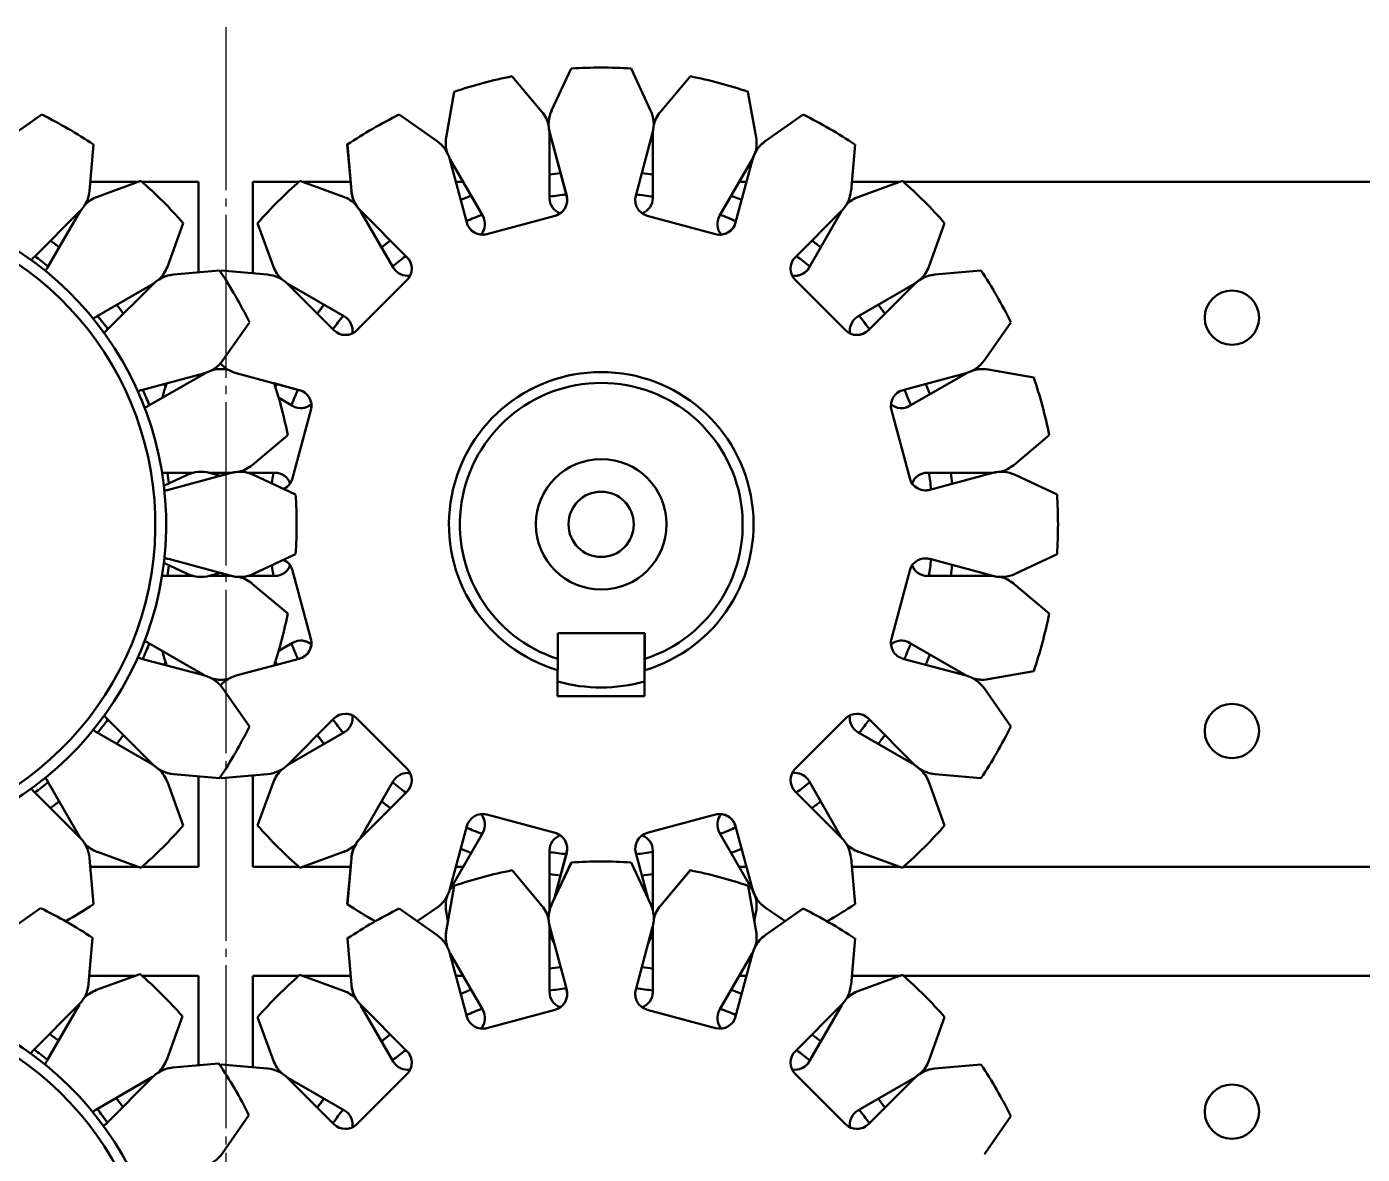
# Model space of a CAD drawing. Header units: millimetres. Extents: x 4915 to 15267, y 4787 to 10268.
# Drawn here: x 6259.4 to 6382.2, y 8769.9 to 8873.5 of the extents above; entities that cross this region are included whole.
import ezdxf

# ---------------------------------------------------------------- set-up
doc = ezdxf.new("R2010")
doc.units = ezdxf.units.MM
doc.linetypes.add('JIS_08_15', pattern=[17.25, 15, -0.75, 0.75, -0.75])
doc.layers.add('中心線', color=4, linetype='JIS_08_15', lineweight=25)
doc.layers.add('外形線', color=7, linetype='Continuous', lineweight=50)

msp = doc.modelspace()

# ---------------------------------------------------------------- linework, layer by layer
at = {"layer": '中心線'}
msp.add_line((6277.74, 9908.5), (6277.74, 8443.88), dxfattribs=at)
at = {"layer": '外形線'}
for p, q in [((6306.8, 8865.7), (6304.06, 8868.97)), ((6309.5, 8869.69), (6307.7, 8865.82)), ((6307.7, 8865.82), (6309.5, 8869.69)), ((6316.8, 8865.82), (6315, 8869.69)), ((6317.7, 8865.7), (6320.44, 8868.97)), ((6320.44, 8868.97), (6317.7, 8865.7)), ((6298.01, 8863.35), (6298.75, 8867.55)), ((6298.75, 8867.55), (6298.01, 8863.35)), ((6326.49, 8863.35), (6325.75, 8867.55)), ((6260.83, 8865.45), (6257.33, 8863)), ((6257.33, 8863), (6260.82, 8865.45)), ((6297.17, 8863), (6293.68, 8865.45)), ((6330.83, 8865.45), (6327.33, 8863)), ((6327.33, 8863), (6330.82, 8865.45)), ((6265.22, 8858.45), (6265.59, 8862.7)), ((6289.29, 8858.45), (6288.91, 8862.7)), ((6288.92, 8862.7), (6289.29, 8858.45)), ((6307.5, 8857.78), (6307.5, 8863.78)), ((6307.52, 8863.78), (6309.08, 8857.98)), ((6309.07, 8857.98), (6307.52, 8863.78)), ((6315.43, 8857.98), (6316.98, 8863.78)), ((6317, 8857.78), (6317, 8863.78)), ((6317, 8863.78), (6317, 8857.78)), ((6335.22, 8858.45), (6335.59, 8862.7)), ((6299.9, 8855.52), (6298.35, 8861.32)), ((6301.36, 8856.13), (6298.36, 8861.33)), ((6298.36, 8861.33), (6301.36, 8856.13)), ((6323.14, 8856.13), (6326.14, 8861.33)), ((6324.6, 8855.52), (6326.16, 8861.32)), ((6326.16, 8861.32), (6324.6, 8855.52)), ((6265.29, 8859.28), (6269.72, 8859.28)), ((6265.94, 8857.9), (6269.94, 8859.35)), ((6269.94, 8859.35), (6265.94, 8857.9)), ((6270.03, 8859.28), (6275.24, 8859.28)), ((6275.24, 8859.28), (6275.24, 8850.94)), ((6280.24, 8859.28), (6284.47, 8859.28)), ((6280.24, 8850.86), (6280.24, 8859.28)), ((6280.24, 8859.28), (6280.24, 8850.86)), ((6288.57, 8857.9), (6284.56, 8859.35)), ((6284.78, 8859.28), (6289.21, 8859.28)), ((6298.89, 8859.28), (6299.55, 8859.28)), ((6324.95, 8859.28), (6325.61, 8859.28)), ((6335.29, 8859.28), (6339.72, 8859.28)), ((6335.94, 8857.9), (6339.94, 8859.35)), ((6339.94, 8859.35), (6335.94, 8857.9)), ((6340.03, 8859.28), (6420.24, 8859.28)), ((6260.11, 8852.35), (6264.35, 8856.59)), ((6261.36, 8851.38), (6264.36, 8856.58)), ((6264.36, 8856.58), (6261.36, 8851.38)), ((6293.14, 8851.38), (6290.14, 8856.58)), ((6294.4, 8852.35), (6290.15, 8856.59)), ((6290.15, 8856.59), (6294.4, 8852.35)), ((6330.11, 8852.35), (6334.35, 8856.59)), ((6331.36, 8851.38), (6334.36, 8856.58)), ((6334.36, 8856.58), (6331.36, 8851.38)), ((6272.37, 8851.46), (6273.83, 8855.47)), ((6282.13, 8851.46), (6280.67, 8855.47)), ((6280.67, 8855.47), (6282.13, 8851.46)), ((6308.01, 8856.15), (6301.74, 8854.46)), ((6308.01, 8856.15), (6301.74, 8854.46)), ((6322.77, 8854.46), (6316.49, 8856.15)), ((6342.37, 8851.46), (6343.83, 8855.47)), ((6277.17, 8851.11), (6272.93, 8850.74)), ((6272.93, 8850.74), (6277.17, 8851.11)), ((6281.58, 8850.74), (6277.33, 8851.11)), ((6347.17, 8851.11), (6342.93, 8850.74)), ((6342.93, 8850.74), (6347.17, 8851.11)), ((6265.86, 8846.89), (6271.05, 8849.89)), ((6266.82, 8845.63), (6271.07, 8849.87)), ((6271.07, 8849.87), (6266.82, 8845.63)), ((6287.68, 8845.63), (6283.44, 8849.87)), ((6288.64, 8846.89), (6283.45, 8849.89)), ((6283.45, 8849.89), (6288.64, 8846.89)), ((6294.4, 8850.23), (6289.8, 8845.63)), ((6294.4, 8850.23), (6289.8, 8845.63)), ((6334.7, 8845.63), (6330.11, 8850.23)), ((6335.86, 8846.89), (6341.05, 8849.89)), ((6336.82, 8845.63), (6341.07, 8849.87)), ((6341.07, 8849.87), (6336.82, 8845.63)), ((6277.48, 8842.86), (6279.92, 8846.35)), ((6347.48, 8842.86), (6349.92, 8846.35)), ((6276.54, 8842), (6276.68, 8842.02)), ((6276.68, 8842.02), (6276.54, 8841.99)), ((6277.96, 8841.99), (6277.82, 8842.02)), ((6352.02, 8841.28), (6347.82, 8842.02)), ((6270, 8840.13), (6275.8, 8841.68)), ((6275.8, 8841.66), (6270.61, 8838.66)), ((6278.71, 8841.68), (6284.5, 8840.13)), ((6284.5, 8840.13), (6282.2, 8840.75)), ((6340, 8840.13), (6345.8, 8841.68)), ((6340.61, 8838.66), (6345.8, 8841.66)), ((6345.8, 8841.66), (6340.61, 8838.66)), ((6270.61, 8838.66), (6271.89, 8839.41)), ((6283.89, 8838.66), (6282.61, 8839.41)), ((6285.56, 8838.29), (6283.88, 8832.01)), ((6285.56, 8838.29), (6283.88, 8832.01)), ((6340.62, 8832.01), (6338.94, 8838.29)), ((6280.18, 8833.23), (6283.44, 8835.97)), ((6350.18, 8833.23), (6353.44, 8835.97)), ((6272.05, 8831.32), (6274.2, 8832.33)), ((6274.2, 8832.33), (6272.05, 8831.32)), ((6272.25, 8832.53), (6274.78, 8832.53)), ((6278.25, 8832.51), (6272.46, 8830.95)), ((6276.17, 8832.53), (6278.25, 8832.53)), ((6277.25, 8832.24), (6276.25, 8832.51)), ((6277.25, 8832.24), (6278.25, 8832.51)), ((6279.73, 8832.53), (6282.25, 8832.53)), ((6284.16, 8830.53), (6280.3, 8832.33)), ((6342.25, 8832.53), (6348.25, 8832.53)), ((6342.46, 8830.95), (6348.25, 8832.51)), ((6348.25, 8832.51), (6342.46, 8830.95)), ((6354.16, 8830.53), (6350.3, 8832.33)), ((6272.46, 8824.6), (6278.25, 8823.05)), ((6280.3, 8823.23), (6284.16, 8825.03)), ((6348.25, 8823.05), (6342.46, 8824.6)), ((6342.46, 8824.6), (6348.25, 8823.05)), ((6350.3, 8823.23), (6354.16, 8825.03)), ((6272.05, 8824.23), (6274.2, 8823.23)), ((6274.2, 8823.23), (6272.05, 8824.23)), ((6276.25, 8823.05), (6277.25, 8823.32)), ((6278.25, 8823.05), (6277.25, 8823.32)), ((6283.88, 8823.54), (6285.56, 8817.26)), ((6283.88, 8823.54), (6285.56, 8817.26)), ((6338.94, 8817.26), (6340.62, 8823.54)), ((6274.78, 8823.03), (6272.25, 8823.03)), ((6278.25, 8823.03), (6276.17, 8823.03)), ((6282.25, 8823.03), (6279.73, 8823.03)), ((6283.44, 8819.58), (6280.18, 8822.32)), ((6348.25, 8823.03), (6342.25, 8823.03)), ((6353.44, 8819.58), (6350.18, 8822.32)), ((6308.26, 8817.78), (6316.26, 8817.78)), ((6308.26, 8815.41), (6308.26, 8817.78)), ((6316.25, 8814.36), (6316.25, 8817.78)), ((6316.26, 8817.78), (6316.26, 8815.41)), ((6271.89, 8816.15), (6270.61, 8816.89)), ((6270.61, 8816.89), (6275.8, 8813.89)), ((6282.61, 8816.15), (6283.89, 8816.89)), ((6345.8, 8813.89), (6340.61, 8816.89)), ((6340.61, 8816.89), (6345.8, 8813.89)), ((6275.8, 8813.87), (6270, 8815.42)), ((6284.5, 8815.42), (6278.71, 8813.87)), ((6282.2, 8814.81), (6284.5, 8815.42)), ((6345.8, 8813.87), (6340, 8815.42)), ((6276.68, 8813.53), (6276.54, 8813.56)), ((6276.54, 8813.56), (6276.68, 8813.53)), ((6277.82, 8813.53), (6277.96, 8813.56)), ((6308.25, 8811.98), (6308.25, 8814.36)), ((6316.25, 8811.98), (6316.25, 8814.36)), ((6316.25, 8814.36), (6316.25, 8811.98)), ((6347.82, 8813.53), (6352.02, 8814.27)), ((6279.92, 8809.2), (6277.48, 8812.69)), ((6349.92, 8809.2), (6347.48, 8812.69)), ((6316.25, 8811.98), (6308.25, 8811.98)), ((6271.07, 8805.68), (6266.82, 8809.92)), ((6266.82, 8809.92), (6271.07, 8805.68)), ((6283.44, 8805.68), (6287.68, 8809.92)), ((6289.8, 8809.92), (6294.4, 8805.33)), ((6289.8, 8809.92), (6294.4, 8805.33)), ((6330.11, 8805.33), (6334.7, 8809.92)), ((6341.07, 8805.68), (6336.82, 8809.92)), ((6336.82, 8809.92), (6341.07, 8805.68)), ((6271.05, 8805.66), (6265.86, 8808.66)), ((6283.45, 8805.66), (6288.64, 8808.66)), ((6288.64, 8808.66), (6283.45, 8805.66)), ((6341.05, 8805.66), (6335.86, 8808.66)), ((6264.36, 8798.97), (6261.36, 8804.17)), ((6261.36, 8804.17), (6264.36, 8798.97)), ((6273.83, 8800.09), (6272.37, 8804.09)), ((6277.17, 8804.44), (6272.93, 8804.81)), ((6272.93, 8804.81), (6277.17, 8804.44)), ((6275.24, 8804.61), (6275.24, 8796.28)), ((6277.33, 8804.44), (6281.58, 8804.81)), ((6280.24, 8796.28), (6280.24, 8804.69)), ((6280.24, 8804.69), (6280.24, 8796.28)), ((6280.67, 8800.09), (6282.13, 8804.09)), ((6282.13, 8804.09), (6280.67, 8800.09)), ((6290.14, 8798.97), (6293.14, 8804.17)), ((6334.36, 8798.97), (6331.36, 8804.17)), ((6331.36, 8804.17), (6334.36, 8798.97)), ((6343.83, 8800.09), (6342.37, 8804.09)), ((6347.17, 8804.44), (6342.93, 8804.81)), ((6342.93, 8804.81), (6347.17, 8804.44)), ((6264.35, 8798.96), (6260.11, 8803.2)), ((6290.15, 8798.96), (6294.4, 8803.2)), ((6294.4, 8803.2), (6290.15, 8798.96)), ((6334.35, 8798.96), (6330.11, 8803.2)), ((6298.35, 8794.23), (6299.9, 8800.03)), ((6301.74, 8801.09), (6308.01, 8799.41)), ((6301.74, 8801.09), (6308.01, 8799.41)), ((6316.49, 8799.41), (6322.77, 8801.09)), ((6326.16, 8794.23), (6324.6, 8800.03)), ((6324.6, 8800.03), (6326.16, 8794.23)), ((6298.36, 8794.22), (6301.36, 8799.42)), ((6301.36, 8799.42), (6298.36, 8794.22)), ((6326.14, 8794.22), (6323.14, 8799.42)), ((6269.94, 8796.2), (6265.94, 8797.66)), ((6265.94, 8797.66), (6269.94, 8796.2)), ((6284.56, 8796.2), (6288.57, 8797.66)), ((6307.5, 8792.24), (6307.5, 8797.78)), ((6307.94, 8793.33), (6309.07, 8797.57)), ((6309.08, 8797.57), (6307.94, 8793.33)), ((6316.56, 8793.35), (6315.43, 8797.57)), ((6317, 8792.27), (6317, 8797.78)), ((6317, 8797.78), (6317, 8792.27)), ((6339.94, 8796.2), (6335.94, 8797.66)), ((6335.94, 8797.66), (6339.94, 8796.2)), ((6265.59, 8792.86), (6265.22, 8797.1)), ((6269.72, 8796.28), (6265.29, 8796.28)), ((6275.24, 8796.28), (6270.03, 8796.28)), ((6284.47, 8796.28), (6280.24, 8796.28)), ((6289.21, 8796.28), (6284.78, 8796.28)), ((6288.91, 8792.86), (6289.29, 8797.1)), ((6289.29, 8797.1), (6288.92, 8792.86)), ((6299.55, 8796.28), (6298.89, 8796.28)), ((6309.51, 8796.69), (6307.7, 8792.82)), ((6307.7, 8792.82), (6309.5, 8796.69)), ((6316.81, 8792.82), (6315, 8796.69)), ((6325.61, 8796.28), (6324.95, 8796.28)), ((6335.59, 8792.86), (6335.22, 8797.1)), ((6339.72, 8796.28), (6335.29, 8796.28)), ((6420.24, 8796.28), (6340.03, 8796.28)), ((6306.8, 8792.7), (6304.06, 8795.97)), ((6317.7, 8792.7), (6320.44, 8795.97)), ((6320.45, 8795.97), (6317.71, 8792.7)), ((6298.01, 8790.35), (6298.75, 8794.55)), ((6298.75, 8794.55), (6298.01, 8790.35)), ((6326.5, 8790.35), (6325.76, 8794.55)), ((6257.23, 8790.04), (6260.72, 8792.5)), ((6260.72, 8792.5), (6257.24, 8790.04)), ((6297.17, 8790), (6293.68, 8792.45)), ((6295.35, 8791.28), (6297.17, 8792.55)), ((6298.17, 8791.27), (6298.01, 8792.2)), ((6298.01, 8792.2), (6298.17, 8791.27)), ((6326.33, 8791.28), (6326.49, 8792.2)), ((6329.16, 8791.28), (6327.33, 8792.55)), ((6327.33, 8792.55), (6329.16, 8791.28)), ((6330.83, 8792.45), (6327.34, 8790)), ((6327.34, 8790), (6330.83, 8792.45)), ((6307.5, 8784.78), (6307.5, 8790.78)), ((6309.08, 8784.98), (6307.52, 8790.78)), ((6307.53, 8790.78), (6309.08, 8784.98)), ((6315.43, 8784.98), (6316.98, 8790.78)), ((6317, 8784.78), (6317, 8790.78)), ((6317, 8790.78), (6317, 8784.78)), ((6265.13, 8785.52), (6265.49, 8789.76)), ((6288.92, 8789.7), (6289.29, 8785.45)), ((6289.29, 8785.45), (6288.92, 8789.7)), ((6307.95, 8789.2), (6307.7, 8789.73)), ((6307.7, 8789.73), (6307.95, 8789.2)), ((6316.57, 8789.23), (6316.8, 8789.73)), ((6335.22, 8785.45), (6335.59, 8789.7)), ((6299.9, 8782.52), (6298.35, 8788.32)), ((6301.37, 8783.13), (6298.37, 8788.33)), ((6298.37, 8788.33), (6301.37, 8783.13)), ((6323.14, 8783.13), (6326.14, 8788.33)), ((6324.61, 8782.52), (6326.16, 8788.32)), ((6326.16, 8788.32), (6324.61, 8782.52)), ((6265.85, 8784.97), (6269.85, 8786.43)), ((6269.85, 8786.43), (6265.85, 8784.97)), ((6265.19, 8786.28), (6269.42, 8786.28)), ((6270.03, 8786.28), (6275.24, 8786.28)), ((6275.24, 8786.28), (6275.24, 8778.04)), ((6280.24, 8786.28), (6284.47, 8786.28)), ((6280.24, 8777.86), (6280.24, 8786.28)), ((6280.24, 8786.28), (6280.24, 8777.86)), ((6288.57, 8784.9), (6284.56, 8786.35)), ((6284.78, 8786.28), (6289.22, 8786.28)), ((6298.9, 8786.28), (6299.55, 8786.28)), ((6324.96, 8786.28), (6325.61, 8786.28)), ((6335.29, 8786.28), (6339.73, 8786.28)), ((6335.94, 8784.9), (6339.94, 8786.35)), ((6339.94, 8786.35), (6335.94, 8784.9)), ((6340.03, 8786.28), (6420.24, 8786.28)), ((6260.04, 8779.4), (6264.27, 8783.65)), ((6261.3, 8778.44), (6264.28, 8783.64)), ((6264.28, 8783.64), (6261.3, 8778.44)), ((6293.14, 8778.38), (6290.14, 8783.58)), ((6294.4, 8779.35), (6290.16, 8783.59)), ((6290.16, 8783.59), (6294.4, 8779.35)), ((6308.02, 8783.15), (6301.74, 8781.46)), ((6308.02, 8783.15), (6301.74, 8781.46)), ((6322.77, 8781.46), (6316.49, 8783.15)), ((6330.11, 8779.35), (6334.35, 8783.59)), ((6331.37, 8778.38), (6334.37, 8783.58)), ((6334.37, 8783.58), (6331.37, 8778.38)), ((6272.31, 8778.55), (6273.75, 8782.56)), ((6282.13, 8778.46), (6280.67, 8782.47)), ((6280.67, 8782.47), (6282.13, 8778.46)), ((6342.37, 8778.46), (6343.83, 8782.47)), ((6277.11, 8778.21), (6272.86, 8777.83)), ((6272.86, 8777.83), (6277.11, 8778.21)), ((6281.58, 8777.74), (6277.33, 8778.11)), ((6347.17, 8778.11), (6342.93, 8777.74)), ((6342.93, 8777.74), (6347.17, 8778.11)), ((6265.8, 8773.96), (6270.99, 8776.97)), ((6266.77, 8772.7), (6271, 8776.96)), ((6271.01, 8776.96), (6266.77, 8772.7)), ((6287.68, 8772.63), (6283.44, 8776.87)), ((6288.65, 8773.89), (6283.45, 8776.89)), ((6283.45, 8776.89), (6288.65, 8773.89)), ((6294.4, 8777.23), (6289.8, 8772.63)), ((6294.4, 8777.23), (6289.8, 8772.63)), ((6334.71, 8772.63), (6330.11, 8777.23)), ((6335.86, 8773.89), (6341.06, 8776.89)), ((6336.83, 8772.63), (6341.07, 8776.87)), ((6341.07, 8776.87), (6336.83, 8772.63)), ((6277.44, 8769.96), (6279.87, 8773.46)), ((6347.48, 8769.86), (6349.92, 8773.35))]:
    msp.add_line(p, q, dxfattribs=at).dxf.unprotected_set("ltscale", 0)
for points in [[(6308.26, 8814.36), (6308.26, 8814.4), (6308.26, 8814.45), (6308.26, 8814.49), (6308.26, 8814.54), (6308.26, 8814.58), (6308.26, 8814.63), (6308.26, 8814.67), (6308.26, 8814.71), (6308.26, 8814.76), (6308.26, 8814.8), (6308.26, 8814.85), (6308.26, 8814.89), (6308.26, 8814.93), (6308.26, 8814.98), (6308.26, 8815.02), (6308.26, 8815.06), (6308.26, 8815.11), (6308.26, 8815.15), (6308.26, 8815.19), (6308.26, 8815.24), (6308.26, 8815.28), (6308.26, 8815.32), (6308.26, 8815.36), (6308.26, 8815.41)], [(6316.26, 8815.41), (6316.26, 8815.36), (6316.26, 8815.32), (6316.26, 8815.28), (6316.26, 8815.24), (6316.26, 8815.19), (6316.26, 8815.15), (6316.26, 8815.11), (6316.26, 8815.06), (6316.26, 8815.02), (6316.26, 8814.98), (6316.26, 8814.93), (6316.26, 8814.89), (6316.26, 8814.85), (6316.26, 8814.8), (6316.26, 8814.76), (6316.26, 8814.71), (6316.26, 8814.67), (6316.26, 8814.63), (6316.26, 8814.58), (6316.26, 8814.54), (6316.26, 8814.49), (6316.26, 8814.45), (6316.26, 8814.4), (6316.26, 8814.36)]]:
    msp.add_lwpolyline(points, dxfattribs=at).dxf.unprotected_set("ltscale", 0)
for centre, radius in [((6370.24, 8846.78), 2.5), ((6312.26, 8827.78), 6), ((6312.25, 8827.78), 3), ((6370.24, 8808.78), 2.5), ((6370.24, 8773.78), 2.5)]:
    msp.add_circle(centre, radius, dxfattribs=at).dxf.unprotected_set("ltscale", 0)
for centre, radius, start, end in [((6312.25, 8827.78), 42, 101.2469, 108.7531), ((6312.25, 8827.78), 42, 101.2469, 108.7531), ((6312.25, 8827.78), 42, 86.2469, 93.7531), ((6312.25, 8827.78), 42, 90, 93.7531), ((6312.25, 8827.78), 42, 71.2469, 78.7531), ((6242.25, 8827.78), 42, 56.2469, 63.7531), ((6312.25, 8827.78), 42, 116.2469, 123.7531), ((6312.25, 8827.78), 42, 116.2469, 123.7531), ((6304.5, 8863.78), 3, 13.2787, 40), ((6310.42, 8864.56), 3, 155, 195), ((6310.42, 8864.56), 3, 155, 181.7213), ((6314.08, 8864.56), 3, 345, 25), ((6320, 8863.78), 3, 140, 166.5272), ((6320, 8863.78), 3, 140, 166.6235), ((6312.25, 8827.78), 42, 56.2469, 63.7531), ((6310.42, 8864.56), 3, 181.7213, 193.2787), ((6295.45, 8860.54), 3, 15, 55), ((6300.96, 8862.83), 3, 170, 196.5503), ((6300.96, 8862.83), 3, 170, 196.6351), ((6329.06, 8860.54), 3, 125, 165), ((6323.54, 8862.83), 3, 343.2787, 10), ((6329.05, 8860.54), 3, 125, 151.7213), ((6329.05, 8860.54), 3, 151.7213, 163.2787), ((6242.25, 8827.78), 42, 41.2469, 48.7531), ((6312.25, 8827.78), 42, 131.2469, 138.7531), ((6312.25, 8827.78), 42, 131.2469, 138.7531), ((6312.24, 8827.78), 32.5, 96.5817, 98.3894), ((6312.25, 8827.78), 32.5, 96.5888, 98.3967), ((6312.25, 8827.78), 32.5, 81.5904, 83.3952), ((6312.25, 8827.78), 42, 41.2469, 48.7531), ((6242.26, 8827.78), 30, 270, 160.5288), ((6262.23, 8858.71), 3, 315, 355), ((6266.96, 8855.08), 3, 110, 136.5555), ((6266.96, 8855.08), 3, 110, 136.6379), ((6287.54, 8855.08), 3, 43.2787, 70), ((6292.27, 8858.71), 3, 185, 211.7213), ((6292.28, 8858.71), 3, 185, 225), ((6312.24, 8827.78), 32.5, 111.5847, 113.3881), ((6312.25, 8827.78), 32.5, 111.5911, 113.3952), ((6312.25, 8827.78), 30.5, 96.0333, 98.9522), ((6309, 8857.78), 1.5, 180, 249.9583), ((6307.63, 8857.6), 1.5, 285, 15), ((6307.63, 8857.6), 1.5, 305.0416, 15), ((6316.88, 8857.6), 1.5, 165, 255), ((6312.25, 8827.78), 30.5, 81.035, 83.9506), ((6315.5, 8857.78), 1.5, 290.097, 0), ((6315.5, 8857.78), 1.5, 290.0694, 0), ((6312.25, 8827.78), 32.5, 66.5888, 68.3977), ((6332.23, 8858.71), 3, 315, 355), ((6336.96, 8855.08), 3, 110, 136.5555), ((6336.96, 8855.08), 3, 110, 136.6379), ((6242.26, 8827.78), 29, 270, 161.096), ((6292.27, 8858.71), 3, 211.7213, 223.2787), ((6312.25, 8827.78), 30.5, 111.0358, 113.9506), ((6301.35, 8855.91), 1.5, 195, 285), ((6300.06, 8855.38), 1.5, 320.0502, 30), ((6300.07, 8855.38), 1.5, 320.0459, 30), ((6307.63, 8857.6), 1.5, 285, 305.0416), ((6323.16, 8855.91), 1.5, 255, 345), ((6324.44, 8855.38), 1.5, 150, 219.9583), ((6312.25, 8827.78), 30.5, 66.0333, 68.9532), ((6323.15, 8855.91), 1.5, 275.0416, 345), ((6301.35, 8855.91), 1.5, 270.0198, 285), ((6323.15, 8855.91), 1.5, 270.0198, 275.0416), ((6242.24, 8827.78), 32.5, 51.5859, 53.3934), ((6312.24, 8827.78), 32.5, 126.5855, 128.3913), ((6312.25, 8827.78), 32.5, 126.5907, 128.3977), ((6312.25, 8827.78), 32.5, 51.5911, 53.3976), ((6261.17, 8851.29), 1.5, 135, 149.1307), ((6242.24, 8827.78), 30.5, 51.0303, 53.9485), ((6312.25, 8827.78), 30.5, 126.0352, 128.9532), ((6293.34, 8851.29), 1.5, 335.0416, 45), ((6293.34, 8851.29), 1.5, 315, 45), ((6331.17, 8851.29), 1.5, 135, 225), ((6312.25, 8827.78), 30.5, 51.0358, 53.953), ((6260.06, 8852.13), 1.5, 315.9328, 330), ((6260.07, 8852.13), 1.5, 315.9078, 330), ((6273.19, 8847.75), 3, 95, 135), ((6273.19, 8847.75), 3, 121.7213, 133.2787), ((6269.55, 8852.49), 3, 313.2787, 340), ((6273.19, 8847.75), 3, 95, 121.7213), ((6242.25, 8827.78), 42, 26.2469, 33.7531), ((6312.25, 8827.78), 42, 146.2469, 146.4414), ((6312.25, 8827.78), 42, 146.2469, 146.4426), ((6281.32, 8847.75), 3, 45, 85), ((6284.95, 8852.49), 3, 200, 226.6188), ((6284.95, 8852.49), 3, 200, 226.6697), ((6294.44, 8852.13), 1.5, 210, 279.9583), ((6293.34, 8851.29), 1.5, 315, 335.0416), ((6294.44, 8852.13), 1.5, 270.0198, 280.002), ((6330.07, 8852.13), 1.5, 260.0854, 330), ((6330.06, 8852.13), 1.5, 270.0198, 330), ((6343.19, 8847.75), 3, 95, 135), ((6343.19, 8847.75), 3, 121.7213, 133.2787), ((6339.55, 8852.49), 3, 313.2787, 340), ((6343.19, 8847.75), 3, 95, 121.7213), ((6312.25, 8827.78), 42, 26.2469, 33.7531), ((6370.24, 8846.78), 2.5, 0, 89.9842), ((6242.24, 8827.78), 32.5, 36.5865, 38.3974), ((6312.24, 8827.78), 32.5, 141.5894, 143.3924), ((6312.25, 8827.78), 32.5, 141.5931, 143.3976), ((6312.25, 8827.78), 32.5, 36.5907, 38.4004), ((6266.61, 8845.59), 1.5, 120, 134.039), ((6242.24, 8827.78), 30.5, 36.0307, 38.9527), ((6312.25, 8827.78), 30.5, 141.0377, 143.953), ((6287.89, 8845.59), 1.5, 350.0214, 60), ((6287.89, 8845.59), 1.5, 350.0417, 60), ((6336.61, 8845.59), 1.5, 120, 189.938), ((6312.25, 8827.78), 30.5, 36.0352, 38.9559), ((6370.24, 8846.78), 2.5, 270.0158, 0), ((6265.76, 8846.69), 1.5, 300.9727, 315), ((6265.76, 8846.69), 1.5, 300.9406, 315), ((6288.74, 8846.69), 1.5, 225, 315), ((6288.74, 8846.69), 1.5, 294.9584, 315), ((6335.76, 8846.69), 1.5, 225, 315), ((6335.76, 8846.69), 1.5, 270.0198, 315), ((6288.74, 8846.69), 1.5, 270.0198, 294.9584), ((6275.02, 8844.58), 3, 285, 325), ((6277.3, 8839.06), 3, 80, 106.6746), ((6277.2, 8839.06), 3, 90, 100), ((6277.2, 8839.06), 3, 89.0085, 100), ((6279.48, 8844.58), 3, 221.9124, 255), ((6279.48, 8844.58), 3, 221.9272, 239.4976), ((6312.26, 8827.78), 14, 286.6015, 253.3985), ((6345.02, 8844.58), 3, 285, 325), ((6347.3, 8839.06), 3, 90, 106.6283), ((6347.3, 8839.06), 3, 80, 106.6746), ((6312.25, 8827.78), 42, 162.0131, 163.9259), ((6312.25, 8827.78), 42, 162.0127, 163.9259), ((6242.24, 8827.78), 32.5, 22.8556, 23.4002), ((6242.25, 8827.78), 42, 11.2469, 17.9878), ((6312.24, 8827.78), 32.5, 156.5921, 157.1062), ((6312.25, 8827.78), 32.5, 156.594, 157.1169), ((6312.26, 8827.78), 13, 287.9202, 252.0798), ((6312.25, 8827.78), 32.5, 21.5931, 23.4017), ((6312.25, 8827.78), 42, 11.2469, 18.7531), ((6270.39, 8838.68), 1.5, 105, 119.026), ((6242.24, 8827.78), 30.5, 21.0345, 23.9555), ((6312.25, 8827.78), 30.5, 156.0385, 158.9559), ((6284.11, 8838.68), 1.5, 5.0416, 75), ((6284.12, 8838.68), 1.5, 345, 75), ((6340.39, 8838.68), 1.5, 105, 195), ((6312.25, 8827.78), 30.5, 21.0377, 23.9572), ((6269.86, 8839.96), 1.5, 286.0546, 300), ((6269.86, 8839.96), 1.5, 286.0176, 300), ((6284.64, 8839.96), 1.5, 240, 309.9583), ((6284.64, 8839.96), 1.5, 270.0198, 310.0064), ((6284.11, 8838.68), 1.5, 345, 5.0416), ((6339.86, 8839.96), 1.5, 230.0897, 300), ((6339.86, 8839.96), 1.5, 270.0198, 300), ((6278.25, 8835.53), 3, 283.2787, 310), ((6348.25, 8835.53), 3, 283.2787, 310), ((6272.25, 8831.03), 1.5, 90, 103.9629), ((6242.24, 8827.78), 30.5, 7.0834, 8.9596), ((6275.47, 8829.61), 3, 75, 115), ((6275.47, 8829.61), 3, 103.3909, 115), ((6242.24, 8827.78), 32.5, 8.2041, 8.4041), ((6279.03, 8829.61), 3, 65, 105), ((6279.03, 8829.61), 3, 91.7213, 103.2787), ((6312.24, 8827.78), 32.5, 171.5959, 171.7853), ((6312.25, 8827.78), 32.5, 171.5959, 171.7879), ((6312.25, 8827.78), 30.5, 171.0404, 172.9065), ((6282.25, 8831.03), 1.5, 20.0022, 90), ((6282.25, 8831.03), 1.5, 20.0417, 90), ((6282.43, 8832.4), 1.5, 294.7251, 345), ((6282.43, 8832.4), 1.5, 324.9584, 345), ((6342.07, 8832.4), 1.5, 195, 285), ((6342.25, 8831.03), 1.5, 90, 159.9189), ((6312.25, 8827.78), 30.5, 6.0385, 8.9596), ((6312.25, 8827.78), 32.5, 6.594, 8.4041), ((6349.03, 8829.61), 3, 65, 105), ((6349.03, 8829.61), 3, 91.7213, 103.2787), ((6272.07, 8832.4), 1.5, 271.0001, 285), ((6282.43, 8832.4), 1.5, 294.747, 324.9584), ((6312.25, 8827.78), 3, 270.029, 89.971), ((6342.07, 8832.4), 1.5, 270.0198, 285), ((6242.25, 8827.78), 42, 356.2469, 3.7531), ((6312.25, 8827.78), 42, 356.2469, 3.7531), ((6272.07, 8823.15), 1.5, 75, 88.9999), ((6282.43, 8823.15), 1.5, 35.0416, 65.2529), ((6282.43, 8823.15), 1.5, 15, 65.2748), ((6342.07, 8823.15), 1.5, 75, 165), ((6342.07, 8823.15), 1.5, 75, 89.9802), ((6312.25, 8827.78), 30.5, 351.0404, 353.9615), ((6242.24, 8827.78), 30.5, 351.0404, 352.9166), ((6312.25, 8827.78), 30.5, 187.0935, 188.9596), ((6282.25, 8824.53), 1.5, 270, 339.9978), ((6282.25, 8824.53), 1.5, 270, 339.9583), ((6282.43, 8823.15), 1.5, 15, 35.0416), ((6342.25, 8824.53), 1.5, 200.0812, 270), ((6312.25, 8827.78), 32.5, 351.5959, 353.406), ((6272.25, 8824.53), 1.5, 256.0371, 270), ((6275.47, 8825.94), 3, 245, 256.6092), ((6275.47, 8825.94), 3, 245, 285), ((6242.24, 8827.78), 32.5, 351.5959, 351.7959), ((6279.03, 8825.94), 3, 255, 295), ((6279.03, 8825.94), 3, 256.7212, 268.2788), ((6278.25, 8820.03), 3, 50, 76.7212), ((6312.24, 8827.78), 32.5, 188.2147, 188.4041), ((6312.25, 8827.78), 32.5, 188.2121, 188.4041), ((6349.03, 8825.94), 3, 255, 295), ((6349.03, 8825.94), 3, 256.7212, 268.2788), ((6348.25, 8820.03), 3, 50, 76.7212), ((6242.25, 8827.78), 42, 342.0122, 348.7531), ((6312.25, 8827.78), 42, 341.2469, 348.7531), ((6284.12, 8816.87), 1.5, 285, 15), ((6284.11, 8816.87), 1.5, 354.9584, 15), ((6340.39, 8816.87), 1.5, 165, 255), ((6242.24, 8827.78), 30.5, 336.0445, 338.9655), ((6269.86, 8815.59), 1.5, 60, 73.9454), ((6269.86, 8815.59), 1.5, 60, 73.9824), ((6312.25, 8827.78), 42, 196.0741, 197.9869), ((6312.25, 8827.78), 42, 196.0741, 197.9873), ((6312.25, 8827.78), 30.5, 201.0441, 203.9615), ((6284.64, 8815.59), 1.5, 50.0417, 120), ((6284.11, 8816.87), 1.5, 285, 354.9584), ((6284.64, 8815.59), 1.5, 49.9937, 89.9802), ((6339.86, 8815.59), 1.5, 60, 129.9103), ((6339.86, 8815.59), 1.5, 60, 89.9802), ((6312.25, 8827.78), 30.5, 336.0428, 338.9623), ((6270.39, 8816.87), 1.5, 240.974, 255), ((6242.24, 8827.78), 32.5, 336.5998, 337.1444), ((6312.25, 8827.78), 32.5, 202.8831, 203.406), ((6312.24, 8827.78), 32.5, 202.8938, 203.4079), ((6312.25, 8827.78), 32.5, 336.5983, 338.4069), ((6275.02, 8810.97), 3, 35, 75), ((6277.3, 8816.49), 3, 253.3253, 280), ((6277.2, 8816.49), 3, 260, 270), ((6277.2, 8816.49), 3, 260, 270.9915), ((6279.48, 8810.97), 3, 105, 138.0876), ((6279.48, 8810.97), 3, 120.5024, 138.0728), ((6345.02, 8810.97), 3, 35, 75), ((6347.3, 8816.49), 3, 253.3716, 270), ((6347.3, 8816.49), 3, 253.3253, 280), ((6312.25, 8827.78), 15, 254.5474, 285.466), ((6370.24, 8808.78), 2.5, 0, 89.9842), ((6242.24, 8827.78), 30.5, 321.0473, 323.9693), ((6265.76, 8808.86), 1.5, 45, 59.0274), ((6265.76, 8808.86), 1.5, 45, 59.0595), ((6312.25, 8827.78), 30.5, 216.047, 218.9623), ((6288.74, 8808.86), 1.5, 45, 135), ((6287.89, 8809.96), 1.5, 300, 9.9787), ((6287.89, 8809.96), 1.5, 300, 9.9583), ((6288.74, 8808.86), 1.5, 65.0416, 89.9802), ((6288.74, 8808.86), 1.5, 45, 65.0416), ((6335.76, 8808.86), 1.5, 45, 135), ((6336.61, 8809.96), 1.5, 170.062, 240), ((6335.76, 8808.86), 1.5, 45, 89.9802), ((6312.25, 8827.78), 30.5, 321.0441, 323.9648), ((6266.61, 8809.96), 1.5, 225.961, 240), ((6242.25, 8827.78), 42, 326.2469, 333.7531), ((6312.25, 8827.78), 42, 326.2469, 333.7531), ((6370.24, 8808.78), 2.5, 270.0158, 0), ((6242.24, 8827.78), 32.5, 321.6026, 323.4135), ((6312.24, 8827.78), 32.5, 216.6076, 218.4106), ((6312.25, 8827.78), 32.5, 216.6024, 218.4069), ((6312.25, 8827.78), 32.5, 321.5996, 323.4093), ((6273.19, 8807.8), 3, 225, 265), ((6273.19, 8807.8), 3, 226.7212, 238.2788), ((6269.55, 8803.06), 3, 20, 46.7212), ((6273.19, 8807.8), 3, 238.2788, 265), ((6281.32, 8807.8), 3, 275, 315), ((6284.95, 8803.06), 3, 133.3302, 160), ((6284.95, 8803.06), 3, 133.3811, 160), ((6294.44, 8803.42), 1.5, 80.0417, 150), ((6293.34, 8804.26), 1.5, 24.9584, 45), ((6293.34, 8804.26), 1.5, 315, 45), ((6293.34, 8804.26), 1.5, 315, 24.9584), ((6294.44, 8803.42), 1.5, 79.998, 89.9802), ((6331.17, 8804.26), 1.5, 135, 225), ((6330.07, 8803.42), 1.5, 30, 99.9147), ((6330.06, 8803.42), 1.5, 30, 89.9802), ((6343.19, 8807.8), 3, 225, 265), ((6343.19, 8807.8), 3, 226.7212, 238.2788), ((6339.55, 8803.06), 3, 20, 46.7212), ((6343.19, 8807.8), 3, 238.2788, 265), ((6242.24, 8827.78), 30.5, 306.0515, 308.9697), ((6260.06, 8803.42), 1.5, 30, 44.0672), ((6260.07, 8803.42), 1.5, 30, 44.0922), ((6312.25, 8827.78), 42, 213.5574, 213.7531), ((6312.25, 8827.78), 42, 213.5586, 213.7531), ((6312.25, 8827.78), 30.5, 231.0468, 233.9648), ((6312.25, 8827.78), 30.5, 306.047, 308.9642), ((6261.17, 8804.26), 1.5, 210.8693, 225), ((6242.24, 8827.78), 32.5, 306.6066, 308.4141), ((6312.25, 8827.78), 32.5, 231.6023, 233.4093), ((6312.24, 8827.78), 32.5, 231.6087, 233.4145), ((6312.25, 8827.78), 32.5, 306.6024, 308.4089), ((6242.25, 8827.78), 42, 311.2469, 318.7531), ((6312.25, 8827.78), 42, 221.2469, 228.7531), ((6312.25, 8827.78), 42, 221.2469, 228.7531), ((6301.35, 8799.64), 1.5, 75, 165), ((6300.06, 8800.17), 1.5, 330, 39.9498), ((6300.07, 8800.17), 1.5, 330, 39.9541), ((6301.35, 8799.64), 1.5, 75, 89.9802), ((6323.16, 8799.64), 1.5, 15, 105), ((6324.44, 8800.17), 1.5, 140.0417, 210), ((6323.15, 8799.64), 1.5, 84.9584, 89.9802), ((6323.15, 8799.64), 1.5, 15, 84.9584), ((6312.25, 8827.78), 42, 311.2469, 318.7531), ((6262.23, 8796.84), 3, 5, 45), ((6292.28, 8796.84), 3, 135, 175), ((6292.27, 8796.84), 3, 136.7212, 148.2788), ((6312.25, 8827.78), 30.5, 246.0494, 248.9642), ((6309, 8797.78), 1.5, 110.0417, 180), ((6307.63, 8797.96), 1.5, 54.9584, 75), ((6307.63, 8797.96), 1.5, 345, 75), ((6307.63, 8797.96), 1.5, 345, 54.9584), ((6316.88, 8797.96), 1.5, 105, 195), ((6315.5, 8797.78), 1.5, 0, 69.9307), ((6315.5, 8797.78), 1.5, 0, 69.903), ((6312.25, 8827.78), 30.5, 291.0468, 293.9667), ((6332.23, 8796.84), 3, 5, 45), ((6266.96, 8800.47), 3, 223.4444, 250), ((6266.96, 8800.47), 3, 223.362, 250), ((6287.54, 8800.47), 3, 290, 316.7212), ((6292.27, 8796.84), 3, 148.2788, 175), ((6312.24, 8827.78), 32.5, 246.6119, 248.4153), ((6312.25, 8827.78), 32.5, 246.6048, 248.4089), ((6312.25, 8827.78), 30.5, 261.0478, 263.9667), ((6312.25, 8827.78), 30.5, 276.0494, 278.965), ((6312.25, 8827.78), 32.5, 291.6023, 293.4112), ((6336.96, 8800.47), 3, 223.4444, 250), ((6336.96, 8800.47), 3, 223.362, 250), ((6312.25, 8754.78), 42, 90, 93.7531), ((6312.25, 8754.78), 42, 86.2469, 93.7531), ((6312.25, 8754.78), 42, 101.2469, 108.7531), ((6312.25, 8754.78), 42, 101.2469, 108.7531), ((6312.24, 8827.78), 32.5, 261.6106, 263.4183), ((6312.25, 8827.78), 32.5, 261.6033, 263.4112), ((6312.25, 8827.78), 32.5, 276.6048, 278.4096), ((6312.25, 8754.78), 42, 71.2469, 78.7531), ((6295.45, 8795.01), 3, 305, 345), ((6329.06, 8795.01), 3, 195, 235), ((6329.05, 8795.01), 3, 196.7212, 208.2788), ((6242.25, 8827.78), 42, 299.654, 303.7531), ((6312.25, 8827.78), 42, 236.2469, 240.3503), ((6312.25, 8827.78), 42, 236.2469, 240.3495), ((6300.96, 8792.72), 3, 163.4496, 190), ((6300.96, 8792.72), 3, 163.3648, 190), ((6304.5, 8790.78), 3, 13.2787, 40), ((6310.42, 8791.56), 3, 155, 195), ((6310.42, 8791.56), 3, 155, 181.7213), ((6314.09, 8791.56), 3, 345, 25), ((6320, 8790.78), 3, 140, 166.6235), ((6320, 8790.78), 3, 140, 166.5272), ((6323.54, 8792.72), 3, 350, 16.7212), ((6329.05, 8795.01), 3, 208.2788, 235), ((6312.25, 8827.78), 42, 299.654, 303.7531), ((6242.25, 8754.78), 42, 56.4126, 63.9188), ((6312.25, 8754.78), 42, 116.2469, 123.7531), ((6312.25, 8754.78), 42, 116.2469, 123.7531), ((6310.42, 8791.56), 3, 181.7213, 193.2787), ((6312.25, 8754.78), 42, 56.2469, 63.7531), ((6300.96, 8789.83), 3, 170, 196.5503), ((6300.97, 8789.83), 3, 170, 196.6351), ((6310.42, 8791), 3, 193.5295, 205), ((6310.42, 8791), 3, 193.6137, 205), ((6314.08, 8791), 3, 335, 346.6634), ((6323.54, 8789.83), 3, 343.2787, 10), ((6295.45, 8787.54), 3, 15, 55), ((6329.06, 8787.54), 3, 125, 165), ((6329.06, 8787.54), 3, 151.7213, 163.2787), ((6329.06, 8787.54), 3, 125, 151.7213), ((6242.25, 8754.78), 42, 41.4126, 48.9188), ((6312.24, 8754.78), 32.5, 96.577, 98.3845), ((6312.25, 8754.78), 32.5, 96.5841, 98.3919), ((6312.25, 8754.78), 32.5, 81.5855, 83.3905), ((6262.14, 8785.77), 3, 315.1657, 355.1657), ((6312.25, 8754.78), 42, 131.2469, 138.7531), ((6312.25, 8754.78), 42, 131.2469, 138.7531), ((6292.28, 8785.71), 3, 185, 211.7213), ((6292.28, 8785.71), 3, 185, 225), ((6332.23, 8785.71), 3, 315, 355), ((6312.25, 8754.78), 42, 41.2469, 48.7531), ((6242.26, 8754.78), 30, 270, 160.5288), ((6266.89, 8782.15), 3, 110.1657, 136.7209), ((6266.89, 8782.15), 3, 110.1657, 136.8034), ((6287.54, 8782.08), 3, 43.2787, 70), ((6292.28, 8785.71), 3, 211.7213, 223.2787), ((6312.24, 8754.78), 32.5, 111.5805, 113.3834), ((6312.25, 8754.78), 32.5, 111.5869, 113.3905), ((6312.25, 8754.78), 30.5, 96.0283, 98.9471), ((6309, 8784.78), 1.5, 180, 249.9583), ((6307.63, 8784.6), 1.5, 285, 15), ((6307.63, 8784.6), 1.5, 305.0416, 15), ((6316.88, 8784.6), 1.5, 165, 255), ((6312.25, 8754.78), 30.5, 81.0299, 83.9456), ((6315.5, 8784.78), 1.5, 290.097, 0), ((6315.5, 8784.78), 1.5, 290.0694, 0), ((6312.25, 8754.78), 32.5, 66.5841, 68.3935), ((6336.97, 8782.08), 3, 110, 136.6379), ((6336.96, 8782.08), 3, 110, 136.5555), ((6242.26, 8754.78), 29, 270, 161.096), ((6312.25, 8754.78), 30.5, 111.0313, 113.9456), ((6300.07, 8782.38), 1.5, 320.0502, 30), ((6300.07, 8782.38), 1.5, 320.0459, 30), ((6307.63, 8784.6), 1.5, 285, 305.0416), ((6324.44, 8782.38), 1.5, 150, 219.9583), ((6312.25, 8754.78), 30.5, 66.0283, 68.9487), ((6301.35, 8782.91), 1.5, 195, 285), ((6323.16, 8782.91), 1.5, 255, 345), ((6323.16, 8782.91), 1.5, 275.0416, 345), ((6242.24, 8754.78), 32.5, 51.7474, 53.5556), ((6312.24, 8754.78), 32.5, 126.582, 128.3871), ((6312.25, 8754.78), 32.5, 126.5872, 128.3935), ((6301.35, 8782.91), 1.5, 270.0198, 285), ((6323.16, 8782.91), 1.5, 270.0198, 275.0416), ((6312.25, 8754.78), 32.5, 51.5869, 53.3942), ((6261.1, 8778.34), 1.5, 135.1657, 149.3583), ((6242.24, 8754.78), 30.5, 51.1914, 54.1105), ((6312.25, 8754.78), 30.5, 126.0316, 128.9487), ((6293.34, 8778.29), 1.5, 335.0416, 45), ((6293.34, 8778.29), 1.5, 315, 45), ((6331.17, 8778.29), 1.5, 135, 225), ((6312.25, 8754.78), 30.5, 51.0313, 53.9493), ((6260, 8779.18), 1.5, 316.032, 330.1657), ((6260, 8779.18), 1.5, 316.0071, 330.1657), ((6269.48, 8779.57), 3, 313.4443, 340.1657), ((6242.25, 8754.78), 42, 26.4126, 33.9188), ((6312.25, 8754.78), 42, 146.2469, 146.4414), ((6312.25, 8754.78), 42, 146.2469, 146.4426), ((6284.95, 8779.49), 3, 200, 226.6188), ((6284.95, 8779.49), 3, 200, 226.6697), ((6294.44, 8779.13), 1.5, 210, 279.9583), ((6330.07, 8779.13), 1.5, 260.0854, 330), ((6330.07, 8779.13), 1.5, 270.0198, 330), ((6339.56, 8779.49), 3, 313.2787, 340), ((6312.25, 8754.78), 42, 26.2469, 33.7531), ((6273.13, 8774.84), 3, 95.1657, 135.1657), ((6273.13, 8774.84), 3, 121.887, 133.4443), ((6273.13, 8774.84), 3, 95.1657, 121.887), ((6281.32, 8774.75), 3, 45, 85), ((6293.34, 8778.29), 1.5, 315, 335.0416), ((6294.44, 8779.13), 1.5, 270.0198, 280.002), ((6343.19, 8774.75), 3, 95, 135), ((6343.19, 8774.75), 3, 121.7213, 133.2787), ((6343.19, 8774.75), 3, 95, 121.7213), ((6370.24, 8773.78), 2.5, 0, 89.9842), ((6242.24, 8754.78), 32.5, 36.7487, 38.5606), ((6312.24, 8754.78), 32.5, 141.587, 143.3889), ((6312.25, 8754.78), 32.5, 141.5907, 143.3941), ((6312.25, 8754.78), 32.5, 36.5873, 38.398), ((6266.56, 8772.66), 1.5, 120.1657, 134.2863), ((6242.24, 8754.78), 30.5, 36.1927, 39.1158), ((6312.25, 8754.78), 30.5, 141.0351, 143.9493), ((6287.9, 8772.59), 1.5, 350.0214, 60), ((6287.9, 8772.59), 1.5, 350.0417, 60), ((6336.61, 8772.59), 1.5, 120, 189.938), ((6312.25, 8754.78), 30.5, 36.0316, 38.9533), ((6370.24, 8773.78), 2.5, 270.0158, 0), ((6265.71, 8773.76), 1.5, 301.0534, 315.1657), ((6265.71, 8773.76), 1.5, 301.0213, 315.1657), ((6288.74, 8773.69), 1.5, 225, 315), ((6288.74, 8773.69), 1.5, 270.0198, 294.9584), ((6288.74, 8773.69), 1.5, 294.9584, 315), ((6335.77, 8773.69), 1.5, 225, 315), ((6335.76, 8773.69), 1.5, 270.0198, 315), ((6274.97, 8771.67), 3, 285.1657, 325.1657)]:
    msp.add_arc(centre, radius, start, end, dxfattribs=at).dxf.unprotected_set("ltscale", 0)

doc.saveas('drawing.dxf')
